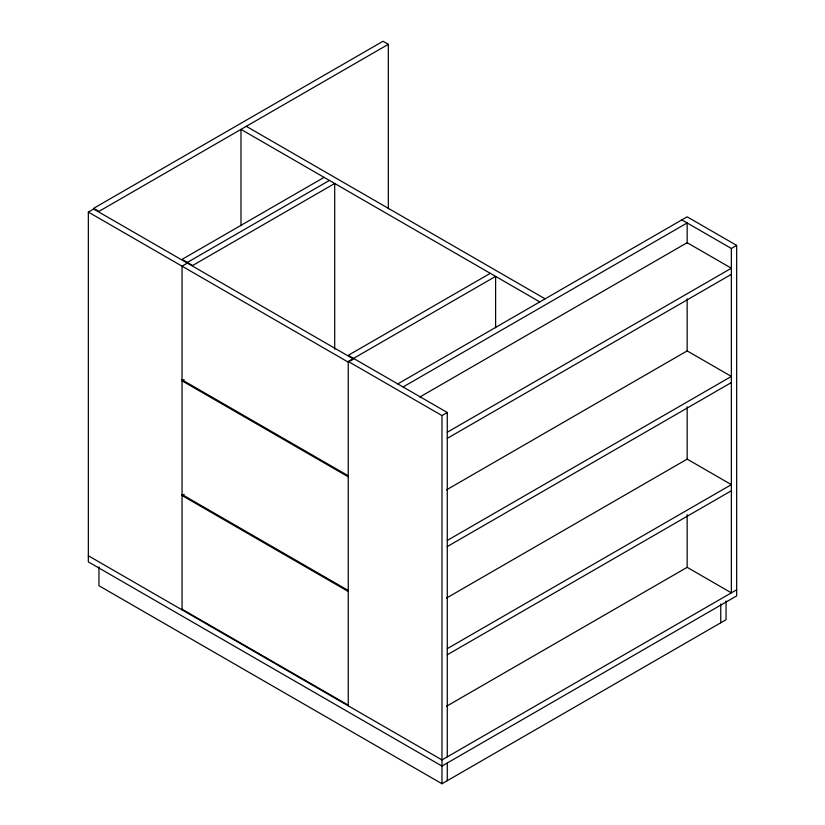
<?xml version="1.0" encoding="UTF-8"?>
<svg xmlns="http://www.w3.org/2000/svg" width="825" height="825" viewBox="0 0 825 825"><rect width="100%" height="100%" fill="white"/><g stroke="black" fill="none" stroke-linecap="round" stroke-linejoin="round"><path stroke-width="1.24" d="M397.763 383.914L687.153 216.831L736.663 245.417L736.663 595.918L441.973 766.054L88.337 561.887L88.337 212.077L93.638 209.014L353.564 359.071M388.338 44.313L98.948 211.396L93.638 208.333L383.027 41.25L388.338 44.313L388.338 208.787M324.091 177.365L182.047 259.37L192.658 265.495L334.702 183.49L334.702 349.243M187.358 262.433L329.392 180.428M187.358 263.113L182.047 266.176L182.047 609.861M184.171 379.624L182.047 380.851L348.253 476.809M490.298 273.323L348.253 355.327L447.274 412.5L447.274 756.865M348.253 705.829L348.253 361.453L495.608 276.385L495.608 327.783M350.377 360.907L352.502 359.69M184.171 494.309L182.047 495.526L348.253 591.484M403.074 386.977L687.153 222.956L687.153 243.519M419.781 397.062L687.153 242.694L731.363 268.218L447.274 432.238M348.253 361.453L441.973 415.563L447.274 412.5M681.852 219.893L731.363 248.48L736.663 245.417M447.274 438.364L731.363 274.343M446.521 489.844L687.153 350.903L731.363 376.427L447.274 540.447M447.274 546.573L731.363 382.552M446.521 598.053L687.153 459.123L731.363 484.636L447.274 648.656M447.274 654.782L731.363 490.762M446.521 706.262L687.153 567.332L687.153 514.645M736.663 589.792L441.973 759.928L88.337 555.761M98.948 566.899L98.948 585.709L441.973 783.75L726.052 619.73L726.052 600.93M246.293 126.318L545.108 298.846M539.808 301.909L240.983 129.381L240.983 225.751M88.337 212.077L348.253 362.134M687.349 567.445L731.363 592.855L731.363 248.48M182.047 379.83L348.253 475.788M182.047 494.505L348.253 590.463M182.047 609.18L348.253 705.148M720.751 603.993L720.751 622.792M687.153 298.774L687.153 351.46M687.153 406.715L687.153 459.391M447.274 763.135L447.274 780.687M441.973 415.563L441.973 783.75"/></g></svg>
